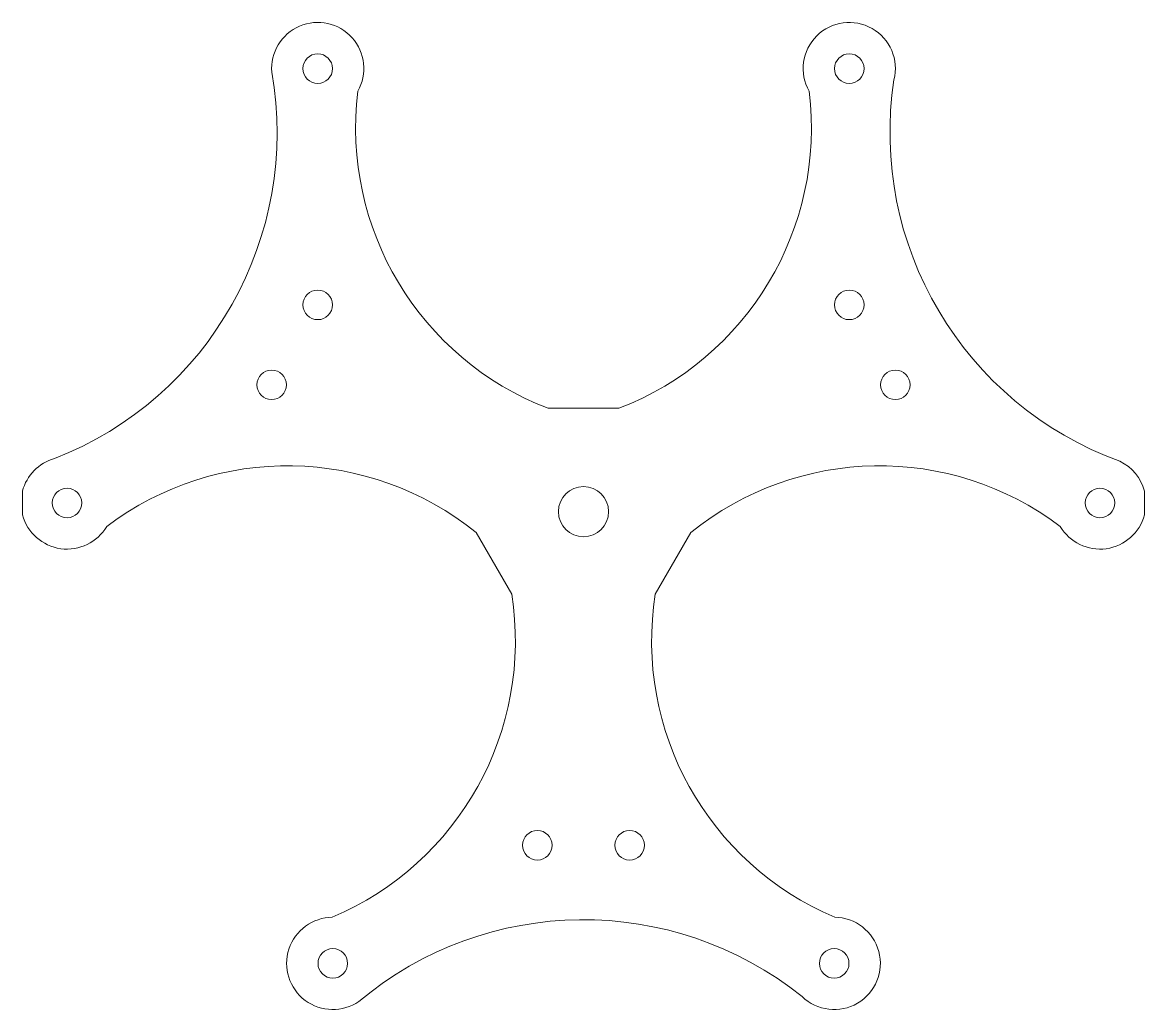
# Model space of a CAD drawing. Header units: inches. Extents: x 0.75 to 8.23, y 1.31 to 7.89.
import ezdxf

# ---------------------------------------------------------------- set-up
doc = ezdxf.new("R2010")
doc.units = ezdxf.units.IN
doc.header["$MEASUREMENT"] = 0
doc.layers.add('VISIBLE', color=7, linetype='Continuous', lineweight=0)

msp = doc.modelspace()

# ---------------------------------------------------------------- linework, layer by layer
at = {"layer": 'VISIBLE'}
for p, q in [((4.7278, 5.3211), (4.2553, 5.3211)), ((0.7514, 4.7692), (0.7514, 4.6109)), ((8.2317, 4.6109), (8.2317, 4.7692)), ((3.7768, 4.4922), (4.013, 4.0831)), ((4.9701, 4.0831), (5.2063, 4.4922))]:
    msp.add_line(p, q, dxfattribs=at)
for centre, radius in [((2.7199, 7.5849), 0.0984), ((6.2632, 7.5849), 0.0984), ((2.7199, 6.0101), 0.0984), ((6.2632, 6.0101), 0.0984), ((2.4124, 5.4775), 0.0984), ((6.5707, 5.4775), 0.0984), ((1.0486, 4.6901), 0.0984), ((4.4915, 4.6321), 0.1673), ((7.9345, 4.6901), 0.0984), ((4.184, 2.4089), 0.0984), ((4.7991, 2.4089), 0.0984), ((2.8202, 1.6215), 0.0984), ((6.1629, 1.6215), 0.0984)]:
    msp.add_circle(centre, radius, dxfattribs=at)
for centre, radius, start, end in [((2.7199, 7.5849), 0.3075, 330.5679, 184.54311), ((6.2632, 7.5849), 0.3075, 345.86511, 209.4321), ((0.1183, 7.1571), 2.3303, 291.29319, 9.97119), ((8.8648, 7.1571), 2.3303, 171.29319, 249.97119), ((4.9719, 7.1877), 1.9994, 172.92957, 248.99794), ((4.0112, 7.1877), 1.9994, 291.00206, 7.07043), ((1.0486, 4.6901), 0.3075, 105.86511, 165.08972), ((2.5186, 2.9384), 1.9994, 51.00206, 127.07043), ((6.4645, 2.9384), 1.9994, 52.92957, 128.99794), ((7.9345, 4.6901), 0.3075, 14.91028, 64.54311), ((1.0486, 4.6901), 0.3075, 194.91028, 329.4321), ((7.9345, 4.6901), 0.3075, 210.5679, 345.08972), ((2.0382, 3.7704), 1.9994, 292.92957, 8.99794), ((6.9449, 3.7704), 1.9994, 171.00206, 247.07043), ((2.8202, 1.6215), 0.3075, 90.5679, 304.54311), ((4.4915, -0.4177), 2.3303, 51.29319, 129.97119), ((6.1629, 1.6215), 0.3075, 225.86511, 89.4321)]:
    msp.add_arc(centre, radius, start, end, dxfattribs=at)

doc.saveas('drawing.dxf')
